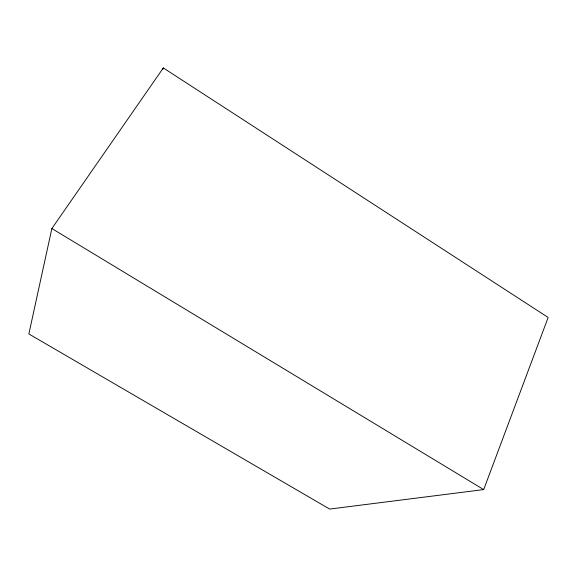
<?xml version="1.0" encoding="UTF-8"?>
<svg xmlns="http://www.w3.org/2000/svg" width="577" height="577" viewBox="0 0 577 577"><rect width="100%" height="100%" fill="white"/><g stroke="black" fill="none" stroke-linecap="round" stroke-linejoin="round"><path stroke-width="0.87" d="M51.865 228.535L28.85 333.953L329.662 509.073L483.685 489.592L548.15 317.473L163.313 67.927L51.865 228.535L483.685 489.592M162.685 69.608L163.313 67.927"/></g></svg>
